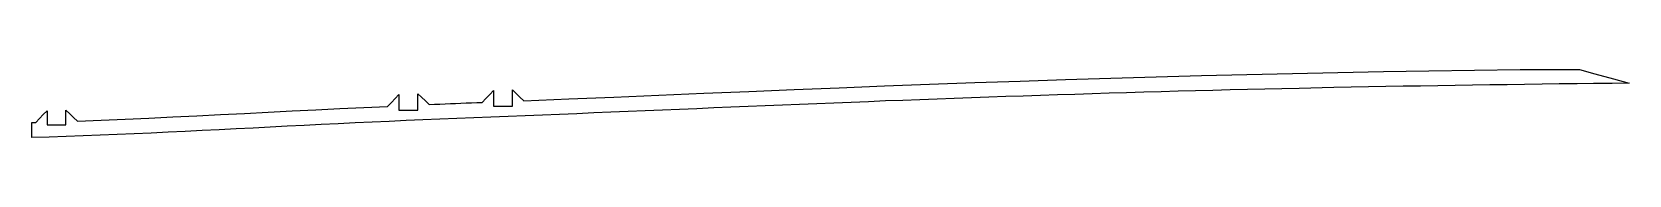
# Model space of a CAD drawing. Header units: millimetres. Extents: x 86 to 508, y -14 to 4.
import ezdxf

# ---------------------------------------------------------------- set-up
doc = ezdxf.new("R2010")
doc.units = ezdxf.units.MM

msp = doc.modelspace()

# ---------------------------------------------------------------- linework, layer by layer
msp.add_lwpolyline([(479.38, 3.66), (495.04, 3.66), (499.15, 2.49), (504.03, 1.2), (508.17, -0.01), (503.74, -0.08), (498.75, -0.08), (494.45, -0.17), (489.68, -0.2), (485.17, -0.27), (480.54, -0.33), (475.97, -0.39), (471.38, -0.46), (466.79, -0.52), (462.2, -0.59), (457.62, -0.67), (453.04, -0.74), (448.45, -0.82), (443.87, -0.9), (439.3, -0.99), (434.72, -1.08), (430.14, -1.17), (421, -1.36), (416.43, -1.46), (411.86, -1.57), (407.29, -1.68), (402.72, -1.79), (398.16, -1.9), (393.59, -2.02), (389.03, -2.14), (384.47, -2.27), (379.9, -2.4), (375.35, -2.53), (370.79, -2.67), (366.23, -2.81), (361.67, -2.95), (357.12, -3.09), (352.57, -3.24), (348.01, -3.39), (343.46, -3.55), (338.91, -3.71), (334.36, -3.87), (329.81, -4.03), (325.27, -4.2), (320.72, -4.37), (316.18, -4.54), (311.63, -4.71), (307.09, -4.89), (302.55, -5.07), (298.01, -5.25), (293.47, -5.43), (288.93, -5.62), (284.39, -5.8), (279.85, -5.99), (275.32, -6.18), (270.78, -6.37), (266.25, -6.56), (261.71, -6.75), (257.18, -6.94), (252.65, -7.13), (248.11, -7.32), (243.58, -7.51), (239.05, -7.7), (234.52, -7.89), (229.99, -8.08), (225.46, -8.27), (220.94, -8.45), (216.41, -8.63), (211.88, -8.81), (207.34, -8.99), (202.82, -9.16), (198.34, -9.34), (193.85, -9.53), (189.36, -9.72), (184.88, -9.92), (180.39, -10.12), (175.9, -10.33), (171.42, -10.54), (166.93, -10.76), (162.45, -10.98), (157.96, -11.2), (153.47, -11.42), (148.99, -11.65), (144.5, -11.88), (140.01, -12.1), (135.52, -12.33), (131.03, -12.55), (126.54, -12.77), (122.05, -12.99), (117.55, -13.2), (113.05, -13.4), (108.55, -13.6), (104.05, -13.79), (99.54, -13.96), (95.03, -14.13), (90.52, -14.28), (86, -14.41), (86, -10.41), (86.14, -10.4), (86.29, -10.4), (86.43, -10.4), (86.57, -10.39), (86.72, -10.39), (86.86, -10.38), (87, -10.38), (88, -9.35), (89, -8.32), (90, -7.29), (90, -11.02), (95, -11.02), (95, -7.13), (96, -8.09), (97, -9.05), (98, -10.02), (104.32, -9.77), (110.63, -9.5), (116.94, -9.22), (123.25, -8.93), (129.56, -8.62), (135.86, -8.31), (142.17, -7.99), (148.47, -7.67), (154.78, -7.35), (161.08, -7.04), (167.39, -6.73), (173.7, -6.43), (180, -6.13), (181, -5.09), (182, -4.04), (183, -3), (183, -7.13), (188, -7.13), (188, -2.77), (189, -3.73), (190, -4.69), (191, -5.64), (192.4, -5.58), (193.8, -5.53), (195.2, -5.47), (196.6, -5.41), (198, -5.35), (199.4, -5.3), (200.8, -5.24), (202.2, -5.19), (203.6, -5.13), (205, -5.08), (206, -4.04), (207, -3), (208, -1.96), (208, -6.08), (213, -6.08), (213, -1.76), (214, -2.73), (215, -3.69), (216, -4.65), (227.89, -4.16), (239.79, -3.67), (251.7, -3.17), (263.61, -2.67), (275.53, -2.17), (287.46, -1.67), (299.39, -1.19), (311.33, -0.72), (323.28, -0.27), (335.24, 0.16), (347.2, 0.58), (359.17, 0.97), (371.16, 1.34), (383.14, 1.69), (395.14, 2.02), (407.15, 2.32), (419.17, 2.6), (431.19, 2.85), (443.23, 3.08), (455.27, 3.3), (467.32, 3.49), (479.38, 3.66)], close=True)

doc.saveas('drawing.dxf')
